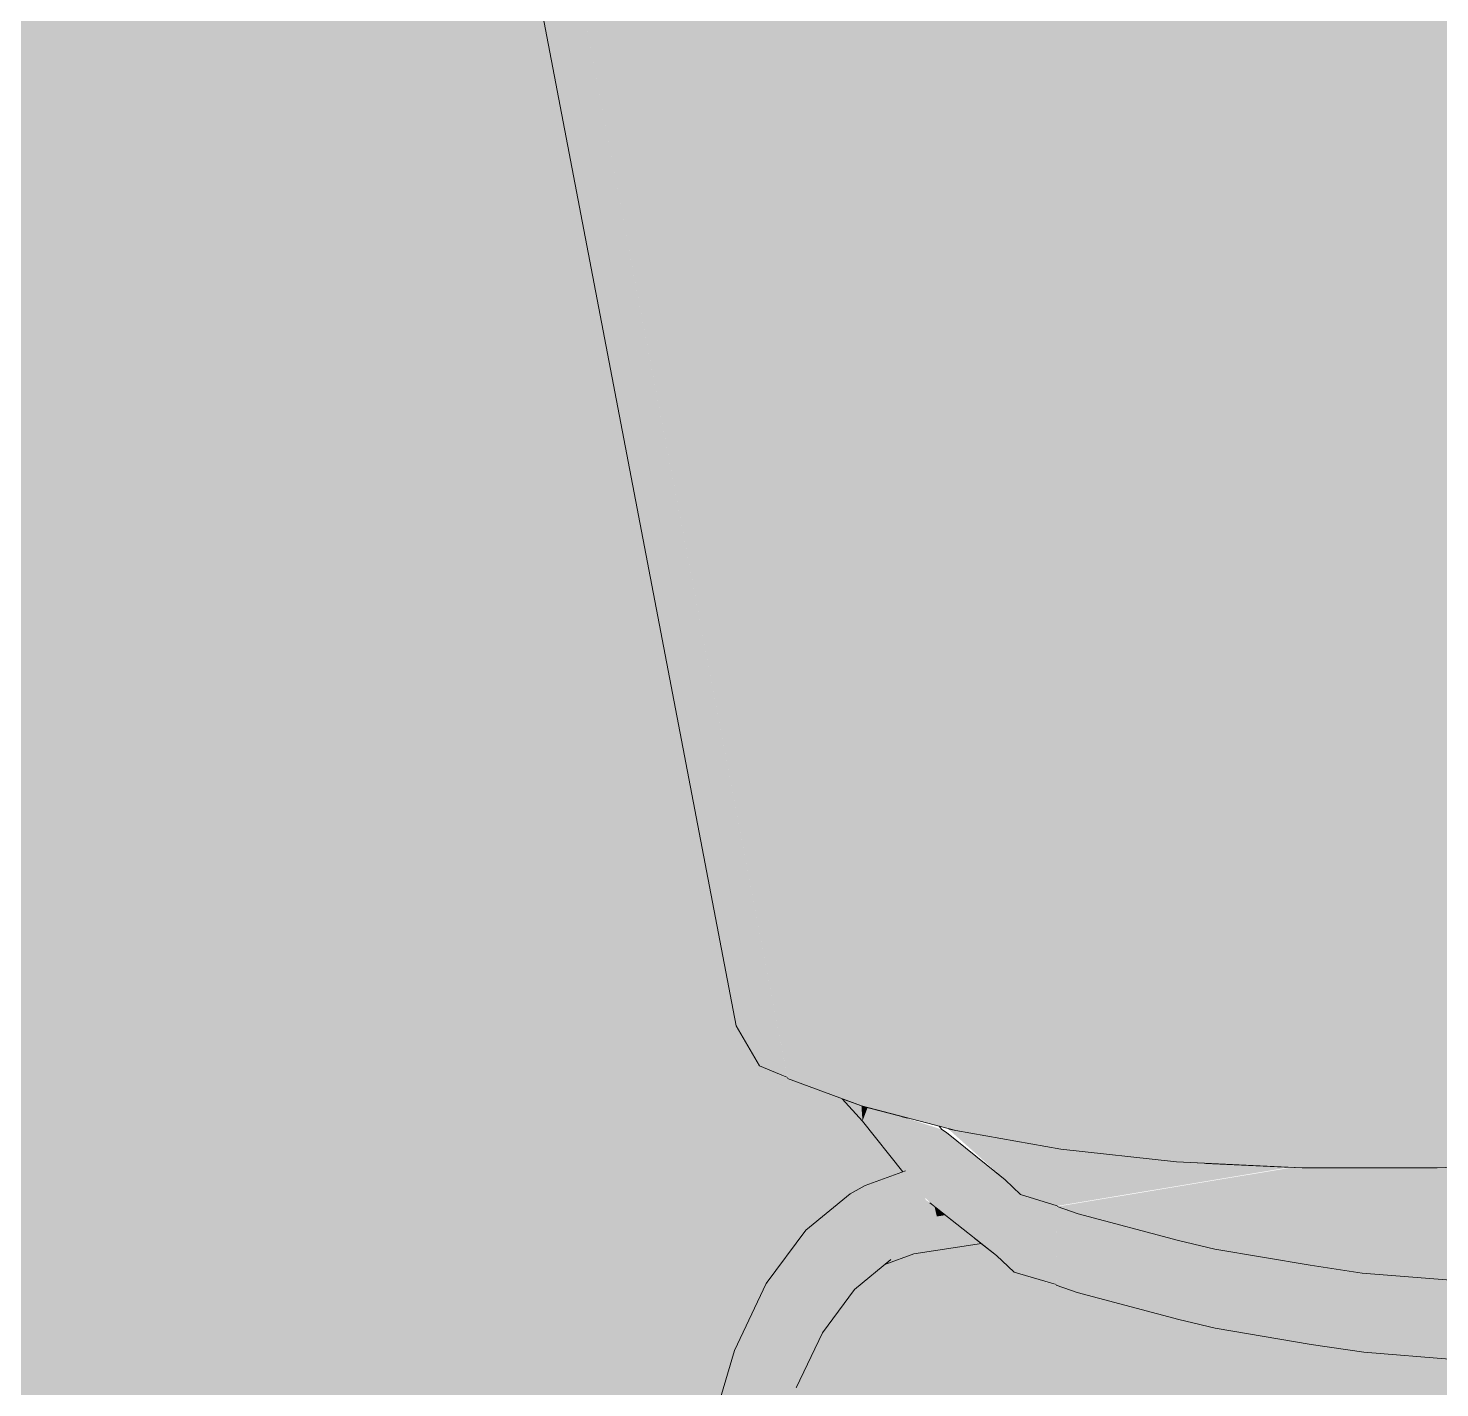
# Model space of a CAD drawing. Header units: centimetres. Extents: x -4381 to 5639, y -3920 to 4826.
# Drawn here: x 72.8446 to 73.0563, y 10.9869 to 11.1908 of the extents above; entities that cross this region are included whole.
import ezdxf
from ezdxf.xclip import XClip

# ---------------------------------------------------------------- set-up
doc = ezdxf.new("R2010")
doc.units = ezdxf.units.CM
doc.header["$MEASUREMENT"] = 0
doc.header["$XCLIPFRAME"] = 0
doc.set_wipeout_variables(frame=1)
doc.linetypes.add('Wipeout_Contour', pattern=[100, 0, -100])
for name, color, linetype in [('01- MOBILIER', 7, 'Continuous'), ('Drawing & Figure', 7, 'Continuous'), ('Structural - Bearing', 7, 'Continuous')]:
    doc.layers.add(name, color=color, linetype=linetype)
for name, color, linetype, lineweight in [('01- MOBILIER_Pen_No__1', 7, 'Continuous', 5), ('01- MOBILIER_Pen_No__101', 252, 'Continuous', 5), ('01- MOBILIER_Pen_No__18', 9, 'Continuous', 5), ('01- MOBILIER_Pen_No__2', 8, 'Continuous', 5)]:
    doc.layers.add(name, color=color, linetype=linetype, lineweight=lineweight)
for name, color, linetype, lineweight, true_color in [('01- MOBILIER_Pen_No__102', 7, 'Continuous', 5, 0xcccccc), ('01- MOBILIER_Pen_No__186', 7, 'Continuous', 5, 0xe8e8e8), ('01- MOBILIER_Pen_No__62', 7, 'Continuous', 5, 0xaaaaaa), ('Structural - Bearing_Pen_No__112', 7, 'Continuous', 5, 0xd5aaaa)]:
    doc.layers.add(name, color=color, linetype=linetype, lineweight=lineweight, true_color=true_color)

# ---------------------------------------------------------------- blocks, each defined once
blk = doc.blocks.new('Drawing_10_10', base_point=(-363.09186, 10.61787))
at = {"color": 254, "linetype": 'Wipeout_Contour', "lineweight": 0, "ltscale": 295.197941}
blk.add_wipeout([(72.97015, 11.01721), (72.97289, 11.01483), (72.97878, 11.017), (72.97613, 11.0194)], dxfattribs=at).dxf.layer = '01- MOBILIER'
at = {"color": 254, "linetype": 'Wipeout_Contour', "lineweight": 0, "ltscale": 221.092209}
blk.add_wipeout([(72.99892, 11.01406), (73.00193, 11.00118), (73.00206, 11.01299)], dxfattribs=at).dxf.layer = '01- MOBILIER'
at = {"color": 254, "linetype": 'Wipeout_Contour', "lineweight": 0, "ltscale": 295.77377}
blk.add_wipeout([(72.98087, 11.01258), (72.97991, 11.00827), (72.98657, 11.00929), (72.98218, 11.01278)], dxfattribs=at).dxf.layer = '01- MOBILIER'
at = {"layer": '01- MOBILIER', "linetype": 'Continuous', "lineweight": 0, "ltscale": 10, "true_color": 0xffffff}
blk.add_hatch(color=7, dxfattribs=at).paths.add_polyline_path([(72.97015, 11.01721), (72.97289, 11.01483), (72.97878, 11.017), (72.97613, 11.0194)])
at = {"layer": '01- MOBILIER_Pen_No__101', "linetype": 'Continuous', "ltscale": 10}
blk.add_hatch(color=256, dxfattribs=at).paths.add_polyline_path([(72.99892, 11.01406), (73.00193, 11.00118), (73.00206, 11.01299)])
at = {"layer": '01- MOBILIER_Pen_No__62', "linetype": 'Continuous', "ltscale": 10}
blk.add_hatch(color=256, dxfattribs=at).paths.add_polyline_path([(72.98087, 11.01258), (72.97991, 11.00827), (72.98657, 11.00929), (72.98218, 11.01278)])
at = {"color": 254, "linetype": 'Wipeout_Contour', "lineweight": 0, "ltscale": 295.448098}
blk.add_wipeout([(72.9761, 11.3838), (72.9661, 11.38315), (73.03565, 11.01985), (73.04577, 11.01985)], dxfattribs=at).dxf.layer = '01- MOBILIER'
at = {"color": 254, "linetype": 'Wipeout_Contour', "lineweight": 0, "ltscale": 221.653692}
blk.add_wipeout([(72.98218, 11.01278), (72.98052, 11.0141), (72.98087, 11.01258)], dxfattribs=at).dxf.layer = '01- MOBILIER'
at = {"color": 254, "linetype": 'Wipeout_Contour', "lineweight": 0, "ltscale": 221.860793}
blk.add_wipeout([(72.99892, 11.01406), (72.99876, 11.00227), (73.00193, 11.00118)], dxfattribs=at).dxf.layer = '01- MOBILIER'
at = {"color": 254, "linetype": 'Wipeout_Contour', "lineweight": 0, "ltscale": 295.126557}
blk.add_wipeout([(72.97991, 11.00827), (72.97743, 11.00695), (72.98756, 11.00851), (72.98657, 11.00929)], dxfattribs=at).dxf.layer = '01- MOBILIER'
at = {"layer": '01- MOBILIER_Pen_No__101', "linetype": 'Continuous', "ltscale": 10}
for points in [[(72.9761, 11.3838), (72.9661, 11.38315), (73.03565, 11.01985), (73.04577, 11.01985)], [(72.99892, 11.01406), (72.99876, 11.00227), (73.00193, 11.00118)], [(72.97991, 11.00827), (72.97743, 11.00695), (72.98756, 11.00851), (72.98657, 11.00929)]]:
    blk.add_hatch(color=256, dxfattribs=at).paths.add_polyline_path(points)
at = {"layer": '01- MOBILIER_Pen_No__186', "linetype": 'Continuous', "ltscale": 10}
blk.add_hatch(color=256, dxfattribs=at).paths.add_polyline_path([(72.98218, 11.01278), (72.98052, 11.0141), (72.98087, 11.01258)])
at = {"color": 254, "linetype": 'Wipeout_Contour', "lineweight": 0, "ltscale": 369.771213}
blk.add_wipeout([(72.9661, 11.38315), (72.95001, 11.38285), (72.94757, 11.38245), (73.01681, 11.02079), (73.03565, 11.01985)], dxfattribs=at).dxf.layer = '01- MOBILIER'
at = {"color": 254, "linetype": 'Wipeout_Contour', "lineweight": 0, "ltscale": 295.281384}
blk.add_wipeout([(72.98087, 11.01258), (72.97449, 11.01023), (72.974, 11.0061), (72.97991, 11.00827)], dxfattribs=at).dxf.layer = '01- MOBILIER'
at = {"color": 254, "linetype": 'Wipeout_Contour', "lineweight": 0, "ltscale": 221.057212}
blk.add_wipeout([(73.00206, 11.01299), (73.01714, 10.99712), (73.01713, 11.00895)], dxfattribs=at).dxf.layer = '01- MOBILIER'
at = {"layer": '01- MOBILIER_Pen_No__101', "linetype": 'Continuous', "ltscale": 10}
for points in [[(72.9661, 11.38315), (72.95001, 11.38285), (72.94757, 11.38245), (73.01681, 11.02079), (73.03565, 11.01985)], [(73.00206, 11.01299), (73.01714, 10.99712), (73.01713, 11.00895)]]:
    blk.add_hatch(color=256, dxfattribs=at).paths.add_polyline_path(points)
at = {"layer": '01- MOBILIER_Pen_No__62', "linetype": 'Continuous', "ltscale": 10}
blk.add_hatch(color=256, dxfattribs=at).paths.add_polyline_path([(72.98087, 11.01258), (72.97449, 11.01023), (72.974, 11.0061), (72.97991, 11.00827)])
at = {"color": 254, "linetype": 'Wipeout_Contour', "lineweight": 0, "ltscale": 295.327971}
blk.add_wipeout([(72.94757, 11.38245), (72.93097, 11.38044), (72.99946, 11.02266), (73.01681, 11.02079)], dxfattribs=at).dxf.layer = '01- MOBILIER'
at = {"color": 254, "linetype": 'Wipeout_Contour', "lineweight": 0, "ltscale": 442.199701}
blk.add_wipeout([(72.97289, 11.01483), (72.97449, 11.01023), (72.98087, 11.01258), (72.98052, 11.0141), (72.97921, 11.01507), (72.97878, 11.017)], dxfattribs=at).dxf.layer = '01- MOBILIER'
at = {"color": 254, "linetype": 'Wipeout_Contour', "lineweight": 0, "ltscale": 221.947495}
blk.add_wipeout([(73.00206, 11.01299), (73.00193, 11.00118), (73.01714, 10.99712)], dxfattribs=at).dxf.layer = '01- MOBILIER'
at = {"color": 254, "linetype": 'Wipeout_Contour', "lineweight": 0, "ltscale": 295.410151}
blk.add_wipeout([(72.9731, 11.00536), (72.97743, 11.00695), (72.97991, 11.00827), (72.974, 11.0061)], dxfattribs=at).dxf.layer = '01- MOBILIER'
at = {"layer": '01- MOBILIER_Pen_No__101', "linetype": 'Continuous', "ltscale": 10}
for points in [[(73.00206, 11.01299), (73.00193, 11.00118), (73.01714, 10.99712)], [(72.9731, 11.00536), (72.97743, 11.00695), (72.97991, 11.00827), (72.974, 11.0061)]]:
    blk.add_hatch(color=256, dxfattribs=at).paths.add_polyline_path(points)
at = {"layer": '01- MOBILIER_Pen_No__186', "linetype": 'Continuous', "ltscale": 10}
blk.add_hatch(color=256, dxfattribs=at).paths.add_polyline_path([(72.97289, 11.01483), (72.97449, 11.01023), (72.98087, 11.01258), (72.98052, 11.0141), (72.97921, 11.01507), (72.97878, 11.017)])
at = {"layer": '01- MOBILIER_Pen_No__62', "linetype": 'Continuous', "ltscale": 10}
blk.add_hatch(color=256, dxfattribs=at).paths.add_polyline_path([(72.94757, 11.38245), (72.93097, 11.38044), (72.99946, 11.02266), (73.01681, 11.02079)])
at = {"color": 254, "linetype": 'Wipeout_Contour', "lineweight": 0, "ltscale": 369.517742}
blk.add_wipeout([(72.93097, 11.38044), (72.9276, 11.3802), (72.91634, 11.37732), (72.9837, 11.02545), (72.99946, 11.02266)], dxfattribs=at).dxf.layer = '01- MOBILIER'
at = {"color": 254, "linetype": 'Wipeout_Contour', "lineweight": 0, "ltscale": 295.243068}
blk.add_wipeout([(72.97449, 11.01023), (72.96843, 11.00528), (72.96855, 11.00164), (72.974, 11.0061)], dxfattribs=at).dxf.layer = '01- MOBILIER'
at = {"color": 254, "linetype": 'Wipeout_Contour', "lineweight": 0, "ltscale": 221.116329}
blk.add_wipeout([(73.01713, 11.00895), (73.02263, 10.99581), (73.02256, 11.00765)], dxfattribs=at).dxf.layer = '01- MOBILIER'
at = {"layer": '01- MOBILIER_Pen_No__101', "linetype": 'Continuous', "ltscale": 10}
blk.add_hatch(color=256, dxfattribs=at).paths.add_polyline_path([(73.01713, 11.00895), (73.02263, 10.99581), (73.02256, 11.00765)])
at = {"layer": '01- MOBILIER_Pen_No__62', "linetype": 'Continuous', "ltscale": 10}
for points in [[(72.93097, 11.38044), (72.9276, 11.3802), (72.91634, 11.37732), (72.9837, 11.02545), (72.99946, 11.02266)], [(72.97449, 11.01023), (72.96843, 11.00528), (72.96855, 11.00164), (72.974, 11.0061)]]:
    blk.add_hatch(color=256, dxfattribs=at).paths.add_polyline_path(points)
at = {"color": 254, "linetype": 'Wipeout_Contour', "lineweight": 0, "ltscale": 369.514311}
blk.add_wipeout([(72.91634, 11.37732), (72.90901, 11.37572), (72.9037, 11.37335), (72.96959, 11.02916), (72.9837, 11.02545)], dxfattribs=at).dxf.layer = '01- MOBILIER'
at = {"color": 254, "linetype": 'Wipeout_Contour', "lineweight": 0, "ltscale": 295.197986}
blk.add_wipeout([(72.96787, 11.01596), (72.96121, 11.01052), (72.96324, 11.01156), (72.97015, 11.01721)], dxfattribs=at).dxf.layer = '01- MOBILIER'
at = {"color": 254, "linetype": 'Wipeout_Contour', "lineweight": 0, "ltscale": 221.964891}
blk.add_wipeout([(73.01713, 11.00895), (73.01714, 10.99712), (73.02263, 10.99581)], dxfattribs=at).dxf.layer = '01- MOBILIER'
at = {"layer": '01- MOBILIER_Pen_No__101', "linetype": 'Continuous', "ltscale": 10}
blk.add_hatch(color=256, dxfattribs=at).paths.add_polyline_path([(73.01713, 11.00895), (73.01714, 10.99712), (73.02263, 10.99581)])
at = {"layer": '01- MOBILIER_Pen_No__62', "linetype": 'Continuous', "ltscale": 10}
for points in [[(72.91634, 11.37732), (72.90901, 11.37572), (72.9037, 11.37335), (72.96959, 11.02916), (72.9837, 11.02545)], [(72.96787, 11.01596), (72.96121, 11.01052), (72.96324, 11.01156), (72.97015, 11.01721)]]:
    blk.add_hatch(color=256, dxfattribs=at).paths.add_polyline_path(points)
at = {"color": 254, "linetype": 'Wipeout_Contour', "lineweight": 0, "ltscale": 295.172882}
blk.add_wipeout([(72.9037, 11.37335), (72.89419, 11.36923), (72.95851, 11.03328), (72.96959, 11.02916)], dxfattribs=at).dxf.layer = '01- MOBILIER'
at = {"color": 254, "linetype": 'Wipeout_Contour', "lineweight": 0, "ltscale": 295.157634}
blk.add_wipeout([(72.9756, 11.02758), (72.97851, 11.01725), (72.97915, 11.01537), (72.98162, 11.02562)], dxfattribs=at).dxf.layer = '01- MOBILIER'
at = {"color": 254, "linetype": 'Wipeout_Contour', "lineweight": 0, "ltscale": 295.153573}
blk.add_wipeout([(72.97015, 11.01721), (72.96324, 11.01156), (72.96624, 11.00939), (72.97289, 11.01483)], dxfattribs=at).dxf.layer = '01- MOBILIER'
at = {"color": 254, "linetype": 'Wipeout_Contour', "lineweight": 0, "ltscale": 221.14003}
blk.add_wipeout([(73.02256, 11.00765), (73.03702, 10.99339), (73.03683, 11.00525)], dxfattribs=at).dxf.layer = '01- MOBILIER'
at = {"layer": '01- MOBILIER_Pen_No__101', "linetype": 'Continuous', "ltscale": 10}
for points in [[(72.9756, 11.02758), (72.97851, 11.01725), (72.97915, 11.01537), (72.98162, 11.02562)], [(73.02256, 11.00765), (73.03702, 10.99339), (73.03683, 11.00525)]]:
    blk.add_hatch(color=256, dxfattribs=at).paths.add_polyline_path(points)
at = {"layer": '01- MOBILIER_Pen_No__186', "linetype": 'Continuous', "ltscale": 10}
blk.add_hatch(color=256, dxfattribs=at).paths.add_polyline_path([(72.97015, 11.01721), (72.96324, 11.01156), (72.96624, 11.00939), (72.97289, 11.01483)])
at = {"layer": '01- MOBILIER_Pen_No__62', "linetype": 'Continuous', "ltscale": 10}
blk.add_hatch(color=256, dxfattribs=at).paths.add_polyline_path([(72.9037, 11.37335), (72.89419, 11.36923), (72.95851, 11.03328), (72.96959, 11.02916)])
at = {"color": 254, "linetype": 'Wipeout_Contour', "lineweight": 0, "ltscale": 295.136336}
blk.add_wipeout([(72.8942, 11.36919), (72.89087, 11.36648), (72.9543, 11.03519), (72.95848, 11.03342)], dxfattribs=at).dxf.layer = '01- MOBILIER'
at = {"color": 254, "linetype": 'Wipeout_Contour', "lineweight": 0, "ltscale": 221.777541}
blk.add_wipeout([(72.96957, 11.02917), (72.96973, 11.02689), (72.9705, 11.02892)], dxfattribs=at).dxf.layer = '01- MOBILIER'
at = {"color": 254, "linetype": 'Wipeout_Contour', "lineweight": 0, "ltscale": 221.278791}
blk.add_wipeout([(72.98162, 11.02562), (72.97985, 11.01464), (72.9823, 11.02516)], dxfattribs=at).dxf.layer = '01- MOBILIER'
at = {"color": 254, "linetype": 'Wipeout_Contour', "lineweight": 0, "ltscale": 295.109755}
blk.add_wipeout([(72.97289, 11.01483), (72.96624, 11.00939), (72.96843, 11.00528), (72.97449, 11.01023)], dxfattribs=at).dxf.layer = '01- MOBILIER'
at = {"color": 254, "linetype": 'Wipeout_Contour', "lineweight": 0, "ltscale": 221.997481}
blk.add_wipeout([(73.02256, 11.00765), (73.02263, 10.99581), (73.03702, 10.99339)], dxfattribs=at).dxf.layer = '01- MOBILIER'
at = {"layer": '01- MOBILIER_Pen_No__101', "linetype": 'Continuous', "ltscale": 10}
for points in [[(72.96957, 11.02917), (72.96973, 11.02689), (72.9705, 11.02892)], [(72.98162, 11.02562), (72.97985, 11.01464), (72.9823, 11.02516)], [(73.02256, 11.00765), (73.02263, 10.99581), (73.03702, 10.99339)]]:
    blk.add_hatch(color=256, dxfattribs=at).paths.add_polyline_path(points)
at = {"layer": '01- MOBILIER_Pen_No__186', "linetype": 'Continuous', "ltscale": 10}
blk.add_hatch(color=256, dxfattribs=at).paths.add_polyline_path([(72.97289, 11.01483), (72.96624, 11.00939), (72.96843, 11.00528), (72.97449, 11.01023)])
at = {"layer": '01- MOBILIER_Pen_No__62', "linetype": 'Continuous', "ltscale": 10}
blk.add_hatch(color=256, dxfattribs=at).paths.add_polyline_path([(72.8942, 11.36919), (72.89087, 11.36648), (72.9543, 11.03519), (72.95848, 11.03342)])
at = {"color": 254, "linetype": 'Wipeout_Contour', "lineweight": 0, "ltscale": 295.140325}
blk.add_wipeout([(72.89087, 11.36648), (72.88919, 11.36315), (72.95081, 11.04115), (72.9543, 11.03519)], dxfattribs=at).dxf.layer = '01- MOBILIER'
at = {"color": 254, "linetype": 'Wipeout_Contour', "lineweight": 0, "ltscale": 220.981213}
blk.add_wipeout([(72.96957, 11.02917), (72.96668, 11.03024), (72.96973, 11.02689)], dxfattribs=at).dxf.layer = '01- MOBILIER'
at = {"color": 254, "linetype": 'Wipeout_Contour', "lineweight": 0, "ltscale": 295.059728}
blk.add_wipeout([(72.96843, 11.00528), (72.96307, 10.99803), (72.96372, 10.99511), (72.96855, 11.00164)], dxfattribs=at).dxf.layer = '01- MOBILIER'
at = {"color": 254, "linetype": 'Wipeout_Contour', "lineweight": 0, "ltscale": 221.199698}
blk.add_wipeout([(73.03683, 11.00525), (73.0449, 10.99223), (73.04464, 11.00409)], dxfattribs=at).dxf.layer = '01- MOBILIER'
at = {"layer": '01- MOBILIER_Pen_No__101', "linetype": 'Continuous', "ltscale": 10}
for points in [[(72.96957, 11.02917), (72.96668, 11.03024), (72.96973, 11.02689)], [(73.03683, 11.00525), (73.0449, 10.99223), (73.04464, 11.00409)]]:
    blk.add_hatch(color=256, dxfattribs=at).paths.add_polyline_path(points)
at = {"layer": '01- MOBILIER_Pen_No__18', "linetype": 'Continuous', "ltscale": 10}
blk.add_hatch(color=256, dxfattribs=at).paths.add_polyline_path([(72.96843, 11.00528), (72.96307, 10.99803), (72.96372, 10.99511), (72.96855, 11.00164)])
at = {"layer": '01- MOBILIER_Pen_No__62', "linetype": 'Continuous', "ltscale": 10}
blk.add_hatch(color=256, dxfattribs=at).paths.add_polyline_path([(72.89087, 11.36648), (72.88919, 11.36315), (72.95081, 11.04115), (72.9543, 11.03519)])
at = {"color": 254, "linetype": 'Wipeout_Contour', "lineweight": 0, "ltscale": 369.124204}
blk.add_wipeout([(72.9705, 11.02892), (72.96973, 11.02689), (72.9758, 11.01928), (72.97851, 11.01725), (72.9756, 11.02758)], dxfattribs=at).dxf.layer = '01- MOBILIER'
at = {"color": 254, "linetype": 'Wipeout_Contour', "lineweight": 0, "ltscale": 295.168943}
blk.add_wipeout([(72.96121, 11.01052), (72.95531, 11.00254), (72.95712, 11.00328), (72.96324, 11.01156)], dxfattribs=at).dxf.layer = '01- MOBILIER'
at = {"color": 254, "linetype": 'Wipeout_Contour', "lineweight": 0, "ltscale": 222.00212}
blk.add_wipeout([(73.03683, 11.00525), (73.03702, 10.99339), (73.0449, 10.99223)], dxfattribs=at).dxf.layer = '01- MOBILIER'
at = {"layer": '01- MOBILIER_Pen_No__101', "linetype": 'Continuous', "ltscale": 10}
for points in [[(72.9705, 11.02892), (72.96973, 11.02689), (72.9758, 11.01928), (72.97851, 11.01725), (72.9756, 11.02758)], [(72.96121, 11.01052), (72.95531, 11.00254), (72.95712, 11.00328), (72.96324, 11.01156)], [(73.03683, 11.00525), (73.03702, 10.99339), (73.0449, 10.99223)]]:
    blk.add_hatch(color=256, dxfattribs=at).paths.add_polyline_path(points)
at = {"color": 254, "linetype": 'Wipeout_Contour', "lineweight": 0, "ltscale": 221.578004}
blk.add_wipeout([(72.97915, 11.01537), (72.97985, 11.01464), (72.98162, 11.02562)], dxfattribs=at).dxf.layer = '01- MOBILIER'
at = {"color": 254, "linetype": 'Wipeout_Contour', "lineweight": 0, "ltscale": 295.125981}
blk.add_wipeout([(72.96324, 11.01156), (72.95712, 11.00328), (72.96034, 11.00141), (72.96624, 11.00939)], dxfattribs=at).dxf.layer = '01- MOBILIER'
at = {"color": 254, "linetype": 'Wipeout_Contour', "lineweight": 0, "ltscale": 221.22925}
blk.add_wipeout([(73.04464, 11.00409), (73.05832, 10.99114), (73.05795, 11.00301)], dxfattribs=at).dxf.layer = '01- MOBILIER'
at = {"layer": '01- MOBILIER_Pen_No__101', "linetype": 'Continuous', "ltscale": 10}
for points in [[(72.97915, 11.01537), (72.97985, 11.01464), (72.98162, 11.02562)], [(73.04464, 11.00409), (73.05832, 10.99114), (73.05795, 11.00301)]]:
    blk.add_hatch(color=256, dxfattribs=at).paths.add_polyline_path(points)
at = {"layer": '01- MOBILIER_Pen_No__186', "linetype": 'Continuous', "ltscale": 10}
blk.add_hatch(color=256, dxfattribs=at).paths.add_polyline_path([(72.96324, 11.01156), (72.95712, 11.00328), (72.96034, 11.00141), (72.96624, 11.00939)])
at = {"color": 254, "linetype": 'Wipeout_Contour', "lineweight": 0, "ltscale": 221.116708}
blk.add_wipeout([(72.9823, 11.02516), (72.9898, 11.00672), (72.99112, 11.01808)], dxfattribs=at).dxf.layer = '01- MOBILIER'
at = {"color": 254, "linetype": 'Wipeout_Contour', "lineweight": 0, "ltscale": 295.08791}
blk.add_wipeout([(72.96624, 11.00939), (72.96034, 11.00141), (72.96307, 10.99803), (72.96843, 11.00528)], dxfattribs=at).dxf.layer = '01- MOBILIER'
at = {"color": 254, "linetype": 'Wipeout_Contour', "lineweight": 0, "ltscale": 295.141544}
blk.add_wipeout([(72.95531, 11.00254), (72.95052, 10.99249), (72.95215, 10.99286), (72.95712, 11.00328)], dxfattribs=at).dxf.layer = '01- MOBILIER'
at = {"color": 254, "linetype": 'Wipeout_Contour', "lineweight": 0, "ltscale": 222.03459}
blk.add_wipeout([(73.04464, 11.00409), (73.0449, 10.99223), (73.05832, 10.99114)], dxfattribs=at).dxf.layer = '01- MOBILIER'
at = {"layer": '01- MOBILIER_Pen_No__101', "linetype": 'Continuous', "ltscale": 10}
for points in [[(72.9823, 11.02516), (72.9898, 11.00672), (72.99112, 11.01808)], [(72.95531, 11.00254), (72.95052, 10.99249), (72.95215, 10.99286), (72.95712, 11.00328)], [(73.04464, 11.00409), (73.0449, 10.99223), (73.05832, 10.99114)]]:
    blk.add_hatch(color=256, dxfattribs=at).paths.add_polyline_path(points)
at = {"layer": '01- MOBILIER_Pen_No__186', "linetype": 'Continuous', "ltscale": 10}
blk.add_hatch(color=256, dxfattribs=at).paths.add_polyline_path([(72.96624, 11.00939), (72.96034, 11.00141), (72.96307, 10.99803), (72.96843, 11.00528)])
at = {"color": 254, "linetype": 'Wipeout_Contour', "lineweight": 0, "ltscale": 443.514128}
blk.add_wipeout([(73.04464, 11.00409), (73.05795, 11.00301), (73.06823, 11.00232), (73.2014, 11.02447), (73.20232, 11.02516), (73.20608, 11.03095)], dxfattribs=at).dxf.layer = '01- MOBILIER'
at = {"color": 254, "linetype": 'Wipeout_Contour', "lineweight": 0, "ltscale": 221.674881}
blk.add_wipeout([(72.9823, 11.02516), (72.97985, 11.01464), (72.9898, 11.00672)], dxfattribs=at).dxf.layer = '01- MOBILIER'
at = {"color": 254, "linetype": 'Wipeout_Contour', "lineweight": 0, "ltscale": 221.429994}
blk.add_wipeout([(72.99112, 11.01808), (72.99247, 11.00424), (72.99344, 11.01586)], dxfattribs=at).dxf.layer = '01- MOBILIER'
at = {"color": 254, "linetype": 'Wipeout_Contour', "lineweight": 0, "ltscale": 295.046566}
blk.add_wipeout([(72.96307, 10.99803), (72.95871, 10.98889), (72.9598, 10.98689), (72.96372, 10.99511)], dxfattribs=at).dxf.layer = '01- MOBILIER'
at = {"layer": '01- MOBILIER_Pen_No__101', "linetype": 'Continuous', "ltscale": 10}
for points in [[(72.9823, 11.02516), (72.97985, 11.01464), (72.9898, 11.00672)], [(72.99112, 11.01808), (72.99247, 11.00424), (72.99344, 11.01586)]]:
    blk.add_hatch(color=256, dxfattribs=at).paths.add_polyline_path(points)
at = {"layer": '01- MOBILIER_Pen_No__18', "linetype": 'Continuous', "ltscale": 10}
blk.add_hatch(color=256, dxfattribs=at).paths.add_polyline_path([(72.96307, 10.99803), (72.95871, 10.98889), (72.9598, 10.98689), (72.96372, 10.99511)])
at = {"layer": '01- MOBILIER_Pen_No__186', "linetype": 'Continuous', "ltscale": 10}
blk.add_hatch(color=256, dxfattribs=at).paths.add_polyline_path([(73.04464, 11.00409), (73.05795, 11.00301), (73.06823, 11.00232), (73.2014, 11.02447), (73.20232, 11.02516), (73.20608, 11.03095)])
at = {"color": 254, "linetype": 'Wipeout_Contour', "lineweight": 0, "ltscale": 443.508616}
blk.add_wipeout([(73.21059, 11.03892), (73.02256, 11.00765), (73.03683, 11.00525), (73.04464, 11.00409), (73.20608, 11.03095), (73.20917, 11.03608)], dxfattribs=at).dxf.layer = '01- MOBILIER'
at = {"color": 254, "linetype": 'Wipeout_Contour', "lineweight": 0, "ltscale": 221.411543}
blk.add_wipeout([(72.99112, 11.01808), (72.9898, 11.00672), (72.99247, 11.00424)], dxfattribs=at).dxf.layer = '01- MOBILIER'
at = {"color": 254, "linetype": 'Wipeout_Contour', "lineweight": 0, "ltscale": 295.101443}
blk.add_wipeout([(72.95712, 11.00328), (72.95215, 10.99286), (72.95554, 10.99137), (72.96034, 11.00141)], dxfattribs=at).dxf.layer = '01- MOBILIER'
at = {"layer": '01- MOBILIER_Pen_No__101', "linetype": 'Continuous', "ltscale": 10}
blk.add_hatch(color=256, dxfattribs=at).paths.add_polyline_path([(72.99112, 11.01808), (72.9898, 11.00672), (72.99247, 11.00424)])
at = {"layer": '01- MOBILIER_Pen_No__102', "linetype": 'Continuous', "ltscale": 10}
blk.add_hatch(color=256, dxfattribs=at).paths.add_polyline_path([(72.95712, 11.00328), (72.95215, 10.99286), (72.95554, 10.99137), (72.96034, 11.00141)])
at = {"layer": '01- MOBILIER_Pen_No__186', "linetype": 'Continuous', "ltscale": 10}
blk.add_hatch(color=256, dxfattribs=at).paths.add_polyline_path([(73.21059, 11.03892), (73.02256, 11.00765), (73.03683, 11.00525), (73.04464, 11.00409), (73.20608, 11.03095), (73.20917, 11.03608)])
at = {"color": 254, "linetype": 'Wipeout_Contour', "lineweight": 0, "ltscale": 1182.070808}
blk.add_wipeout([(73.04333, 11.01985), (73.00206, 11.01299), (73.01713, 11.00895), (73.02256, 11.00765), (73.21059, 11.03892), (73.21158, 11.0409), (73.21216, 11.04329), (73.20899, 11.04369), (73.20229, 11.04115), (73.18157, 11.03519), (73.1719, 11.03335), (73.14885, 11.02916), (73.12403, 11.02545), (73.10019, 11.02266), (73.07744, 11.02079), (73.05589, 11.01985)], dxfattribs=at).dxf.layer = '01- MOBILIER'
at = {"color": 254, "linetype": 'Wipeout_Contour', "lineweight": 0, "ltscale": 295.070045}
blk.add_wipeout([(72.96034, 11.00141), (72.95554, 10.99137), (72.95871, 10.98889), (72.96307, 10.99803)], dxfattribs=at).dxf.layer = '01- MOBILIER'
at = {"color": 254, "linetype": 'Wipeout_Contour', "lineweight": 0, "ltscale": 295.112304}
blk.add_wipeout([(72.95052, 10.99249), (72.9472, 10.98124), (72.94873, 10.98128), (72.95215, 10.99286)], dxfattribs=at).dxf.layer = '01- MOBILIER'
at = {"layer": '01- MOBILIER_Pen_No__186', "linetype": 'Continuous', "ltscale": 10}
for points in [[(73.04333, 11.01985), (73.00206, 11.01299), (73.01713, 11.00895), (73.02256, 11.00765), (73.21059, 11.03892), (73.21158, 11.0409), (73.21216, 11.04329), (73.20899, 11.04369), (73.20229, 11.04115), (73.18157, 11.03519), (73.1719, 11.03335), (73.14885, 11.02916), (73.12403, 11.02545), (73.10019, 11.02266), (73.07744, 11.02079), (73.05589, 11.01985)], [(72.96034, 11.00141), (72.95554, 10.99137), (72.95871, 10.98889), (72.96307, 10.99803)]]:
    blk.add_hatch(color=256, dxfattribs=at).paths.add_polyline_path(points)
at = {"layer": '01- MOBILIER_Pen_No__2', "linetype": 'Continuous', "ltscale": 10}
blk.add_hatch(color=256, dxfattribs=at).paths.add_polyline_path([(72.95052, 10.99249), (72.9472, 10.98124), (72.94873, 10.98128), (72.95215, 10.99286)])
at = {"color": 254, "linetype": 'Wipeout_Contour', "lineweight": 0, "ltscale": 369.161251}
blk.add_wipeout([(73.03416, 11.01992), (72.99892, 11.01406), (73.00206, 11.01299), (73.04333, 11.01985), (73.03565, 11.01985)], dxfattribs=at).dxf.layer = '01- MOBILIER'
at = {"color": 254, "linetype": 'Wipeout_Contour', "lineweight": 0, "ltscale": 295.060882}
blk.add_wipeout([(72.95871, 10.98889), (72.95562, 10.97842), (72.95694, 10.9772), (72.9598, 10.98689)], dxfattribs=at).dxf.layer = '01- MOBILIER'
at = {"layer": '01- MOBILIER_Pen_No__18', "linetype": 'Continuous', "ltscale": 10}
blk.add_hatch(color=256, dxfattribs=at).paths.add_polyline_path([(72.95871, 10.98889), (72.95562, 10.97842), (72.95694, 10.9772), (72.9598, 10.98689)])
at = {"layer": '01- MOBILIER_Pen_No__186', "linetype": 'Continuous', "ltscale": 10}
blk.add_hatch(color=256, dxfattribs=at).paths.add_polyline_path([(73.03416, 11.01992), (72.99892, 11.01406), (73.00206, 11.01299), (73.04333, 11.01985), (73.03565, 11.01985)])
at = {"color": 254, "linetype": 'Wipeout_Contour', "lineweight": 0, "ltscale": 221.06244}
blk.add_wipeout([(72.99344, 11.01586), (72.99876, 11.00236), (72.99892, 11.01415)], dxfattribs=at).dxf.layer = '01- MOBILIER'
at = {"color": 254, "linetype": 'Wipeout_Contour', "lineweight": 0, "ltscale": 295.087707}
blk.add_wipeout([(72.95215, 10.99286), (72.94873, 10.98128), (72.95222, 10.98012), (72.95554, 10.99137)], dxfattribs=at).dxf.layer = '01- MOBILIER'
at = {"layer": '01- MOBILIER_Pen_No__101', "linetype": 'Continuous', "ltscale": 10}
blk.add_hatch(color=256, dxfattribs=at).paths.add_polyline_path([(72.99344, 11.01586), (72.99876, 11.00236), (72.99892, 11.01415)])
at = {"layer": '01- MOBILIER_Pen_No__18', "linetype": 'Continuous', "ltscale": 10}
blk.add_hatch(color=256, dxfattribs=at).paths.add_polyline_path([(72.95215, 10.99286), (72.94873, 10.98128), (72.95222, 10.98012), (72.95554, 10.99137)])
at = {"color": 254, "linetype": 'Wipeout_Contour', "lineweight": 0, "ltscale": 221.752142}
blk.add_wipeout([(72.99344, 11.01586), (72.99247, 11.00424), (72.99876, 11.00236)], dxfattribs=at).dxf.layer = '01- MOBILIER'
at = {"color": 254, "linetype": 'Wipeout_Contour', "lineweight": 0, "ltscale": 295.072834}
blk.add_wipeout([(72.95554, 10.99137), (72.95222, 10.98012), (72.95562, 10.97842), (72.95871, 10.98889)], dxfattribs=at).dxf.layer = '01- MOBILIER'
at = {"layer": '01- MOBILIER_Pen_No__101', "linetype": 'Continuous', "ltscale": 10}
blk.add_hatch(color=256, dxfattribs=at).paths.add_polyline_path([(72.99344, 11.01586), (72.99247, 11.00424), (72.99876, 11.00236)])
at = {"layer": '01- MOBILIER_Pen_No__186', "linetype": 'Continuous', "ltscale": 10}
blk.add_hatch(color=256, dxfattribs=at).paths.add_polyline_path([(72.95554, 10.99137), (72.95222, 10.98012), (72.95562, 10.97842), (72.95871, 10.98889)])
at = {"color": 254, "linetype": 'Wipeout_Contour', "lineweight": 0, "ltscale": 295.548336}
blk.add_wipeout([(72.99344, 11.01586), (72.99892, 11.01415), (73.03374, 11.01995), (73.02164, 11.02055)], dxfattribs=at).dxf.layer = '01- MOBILIER'
at = {"layer": '01- MOBILIER_Pen_No__186', "linetype": 'Continuous', "ltscale": 10}
blk.add_hatch(color=256, dxfattribs=at).paths.add_polyline_path([(72.99344, 11.01586), (72.99892, 11.01415), (73.03374, 11.01995), (73.02164, 11.02055)])
at = {"color": 254, "linetype": 'Wipeout_Contour', "lineweight": 0, "ltscale": 517.490151}
blk.add_wipeout([(72.98251, 11.02577), (72.99112, 11.01808), (72.99344, 11.01586), (73.02164, 11.02055), (73.01681, 11.02079), (72.99946, 11.02266), (72.9837, 11.02545)], dxfattribs=at).dxf.layer = '01- MOBILIER'
at = {"layer": '01- MOBILIER', "linetype": 'Continuous', "lineweight": 0, "ltscale": 10, "true_color": 0xffffff}
blk.add_hatch(color=7, dxfattribs=at).paths.add_polyline_path([(72.98251, 11.02577), (72.99112, 11.01808), (72.99344, 11.01586), (73.02164, 11.02055), (73.01681, 11.02079), (72.99946, 11.02266), (72.9837, 11.02545)])
at = {"color": 254, "linetype": 'Wipeout_Contour', "lineweight": 0, "ltscale": 295.485061}
blk.add_wipeout([(72.9761, 11.3838), (73.04577, 11.01985), (73.05589, 11.01985), (72.98634, 11.38315)], dxfattribs=at).dxf.layer = '01- MOBILIER'
at = {"layer": '01- MOBILIER_Pen_No__101', "linetype": 'Continuous', "ltscale": 10}
blk.add_hatch(color=256, dxfattribs=at).paths.add_polyline_path([(72.9761, 11.3838), (73.04577, 11.01985), (73.05589, 11.01985), (72.98634, 11.38315)])
at = {"color": 254, "linetype": 'Wipeout_Contour', "lineweight": 0, "ltscale": 369.801567}
blk.add_wipeout([(72.98634, 11.38315), (73.05589, 11.01985), (73.07744, 11.02079), (73.00821, 11.38245), (73.00521, 11.38285)], dxfattribs=at).dxf.layer = '01- MOBILIER'
at = {"layer": '01- MOBILIER_Pen_No__101', "linetype": 'Continuous', "ltscale": 10}
blk.add_hatch(color=256, dxfattribs=at).paths.add_polyline_path([(72.98634, 11.38315), (73.05589, 11.01985), (73.07744, 11.02079), (73.00821, 11.38245), (73.00521, 11.38285)])
at = {"color": 254, "linetype": 'Wipeout_Contour', "lineweight": 0, "ltscale": 295.630474}
blk.add_wipeout([(73.00821, 11.38245), (73.07744, 11.02079), (73.10019, 11.02266), (73.0317, 11.38044)], dxfattribs=at).dxf.layer = '01- MOBILIER'
at = {"layer": '01- MOBILIER_Pen_No__101', "linetype": 'Continuous', "ltscale": 10}
blk.add_hatch(color=256, dxfattribs=at).paths.add_polyline_path([(73.00821, 11.38245), (73.07744, 11.02079), (73.10019, 11.02266), (73.0317, 11.38044)])
at = {"color": 254, "linetype": 'Wipeout_Contour', "lineweight": 0, "ltscale": 370.151655}
blk.add_wipeout([(73.0317, 11.38044), (73.10019, 11.02266), (73.12403, 11.02545), (73.05667, 11.37732), (73.03722, 11.3802)], dxfattribs=at).dxf.layer = '01- MOBILIER'
at = {"color": 254, "linetype": 'Wipeout_Contour', "lineweight": 0, "ltscale": 3447.882258}
blk.add_wipeout([(73.16688, 13.71787), (71.16688, 13.71787), (71.16688, 11.51787), (71.66688, 11.51787), (71.66688, 13.61787), (72.66688, 13.61787), (72.66688, 10.74903), (72.78211, 10.77991), (72.7847, 10.78025), (72.90331, 10.78025), (72.9472, 10.98124), (72.95052, 10.99249), (72.95531, 11.00254), (72.96121, 11.01052), (72.96787, 11.01596), (72.97015, 11.01721), (72.9758, 11.01928), (72.96973, 11.02689), (72.96668, 11.03024), (72.95851, 11.03328), (72.9543, 11.03519), (72.95081, 11.04115), (72.88918, 11.3631), (72.89087, 11.36648), (72.8942, 11.36919), (72.90207, 11.37308), (72.91121, 11.37723), (72.91638, 11.37963), (72.92354, 11.38127), (72.93454, 11.3842), (72.93784, 11.38446), (72.95407, 11.38651), (72.95646, 11.38691), (72.9722, 11.38723), (72.98199, 11.38787), (72.99202, 11.38723), (73.01049, 11.38691), (73.01343, 11.38651), (73.03644, 11.38446), (73.04184, 11.3842), (73.06091, 11.38127), (73.07546, 11.37963), (73.08666, 11.37723), (73.11075, 11.37302), (73.12033, 11.37007), (73.13149, 11.36787), (73.16688, 11.36787)], dxfattribs=at).dxf.layer = 'Structural - Bearing'
at = {"layer": 'Structural - Bearing_Pen_No__112', "linetype": 'Continuous', "ltscale": 10}
blk.add_hatch(color=256, dxfattribs=at).paths.add_polyline_path([(73.16688, 13.71787), (71.16688, 13.71787), (71.16688, 11.51787), (71.66688, 11.51787), (71.66688, 13.61787), (72.66688, 13.61787), (72.66688, 10.74903), (72.78211, 10.77991), (72.7847, 10.78025), (72.90331, 10.78025), (72.9472, 10.98124), (72.95052, 10.99249), (72.95531, 11.00254), (72.96121, 11.01052), (72.96787, 11.01596), (72.97015, 11.01721), (72.9758, 11.01928), (72.96973, 11.02689), (72.96668, 11.03024), (72.95851, 11.03328), (72.9543, 11.03519), (72.95081, 11.04115), (72.88918, 11.3631), (72.89087, 11.36648), (72.8942, 11.36919), (72.90207, 11.37308), (72.91121, 11.37723), (72.91638, 11.37963), (72.92354, 11.38127), (72.93454, 11.3842), (72.93784, 11.38446), (72.95407, 11.38651), (72.95646, 11.38691), (72.9722, 11.38723), (72.98199, 11.38787), (72.99202, 11.38723), (73.01049, 11.38691), (73.01343, 11.38651), (73.03644, 11.38446), (73.04184, 11.3842), (73.06091, 11.38127), (73.07546, 11.37963), (73.08666, 11.37723), (73.11075, 11.37302), (73.12033, 11.37007), (73.13149, 11.36787), (73.16688, 11.36787)])
at = {"layer": '01- MOBILIER_Pen_No__1', "linetype": 'Continuous', "ltscale": 10}
for p, q in [((72.88918, 11.3631), (72.95081, 11.04115)), ((72.95081, 11.04115), (72.9543, 11.03519)), ((72.9543, 11.03519), (72.95848, 11.03342)), ((72.95851, 11.03328), (72.96959, 11.02916)), ((72.96668, 11.03024), (72.96973, 11.02689)), ((72.96959, 11.02916), (72.9837, 11.02545)), ((72.96973, 11.02689), (72.9758, 11.01928)), ((72.98123, 11.0261), (72.98162, 11.02562)), ((72.98162, 11.02562), (72.9823, 11.02516)), ((72.9823, 11.02516), (72.99112, 11.01808)), ((72.9837, 11.02545), (72.99946, 11.02266)), ((72.99946, 11.02266), (73.01681, 11.02079)), ((73.01681, 11.02079), (73.03565, 11.01985)), ((73.07744, 11.02079), (73.05589, 11.01985)), ((72.97618, 11.01942), (72.97015, 11.01721)), ((72.99112, 11.01808), (72.99344, 11.01586)), ((73.03565, 11.01985), (73.04577, 11.01985)), ((73.05589, 11.01985), (73.04577, 11.01985)), ((72.96787, 11.01596), (72.96121, 11.01052)), ((72.96787, 11.01596), (72.97015, 11.01721)), ((72.99344, 11.01586), (72.99892, 11.01415)), ((72.99892, 11.01406), (73.00206, 11.01299))]:
    blk.add_line(p, q, dxfattribs=at)
at = {"color": 254, "linetype": 'Wipeout_Contour', "lineweight": 0, "ltscale": 1921.026265}
blk.add_wipeout([(72.95694, 10.9772), (72.91393, 10.78025), (73.13842, 10.78025), (73.14224, 10.99338), (73.14217, 10.99497), (73.12986, 10.99339), (73.12064, 10.99223), (73.10483, 10.99114), (73.09393, 10.99044), (73.08095, 10.99039), (73.06868, 10.99044), (73.05832, 10.99114), (73.0449, 10.99223), (73.03702, 10.99339), (73.02263, 10.99581), (73.01714, 10.99712), (73.00193, 11.00118), (72.99876, 11.00227), (72.99247, 11.00424), (72.9898, 11.00672), (72.98756, 11.00851), (72.97743, 11.00695), (72.9731, 11.00536), (72.96855, 11.00164), (72.96372, 10.99511), (72.9598, 10.98689)], dxfattribs=at).dxf.layer = 'Structural - Bearing'
at = {"layer": 'Structural - Bearing_Pen_No__112', "linetype": 'Continuous', "ltscale": 10}
blk.add_hatch(color=256, dxfattribs=at).paths.add_polyline_path([(72.95694, 10.9772), (72.91393, 10.78025), (73.13842, 10.78025), (73.14224, 10.99338), (73.14217, 10.99497), (73.12986, 10.99339), (73.12064, 10.99223), (73.10483, 10.99114), (73.09393, 10.99044), (73.08095, 10.99039), (73.06868, 10.99044), (73.05832, 10.99114), (73.0449, 10.99223), (73.03702, 10.99339), (73.02263, 10.99581), (73.01714, 10.99712), (73.00193, 11.00118), (72.99876, 11.00227), (72.99247, 11.00424), (72.9898, 11.00672), (72.98756, 11.00851), (72.97743, 11.00695), (72.9731, 11.00536), (72.96855, 11.00164), (72.96372, 10.99511), (72.9598, 10.98689)])
at = {"layer": '01- MOBILIER_Pen_No__1', "linetype": 'Continuous', "ltscale": 10}
for p, q in [((72.97985, 11.01464), (72.9898, 11.00672)), ((73.00206, 11.01299), (73.01713, 11.00895)), ((72.96121, 11.01052), (72.95531, 11.00254)), ((72.98756, 11.00851), (72.97743, 11.00695)), ((73.01713, 11.00895), (73.02256, 11.00765)), ((73.02256, 11.00765), (73.03683, 11.00525)), ((72.974, 11.0061), (72.96855, 11.00164)), ((72.97743, 11.00695), (72.9731, 11.00536)), ((72.9898, 11.00672), (72.99247, 11.00424)), ((73.03683, 11.00525), (73.04464, 11.00409)), ((72.99247, 11.00424), (72.99876, 11.00236)), ((73.04464, 11.00409), (73.05795, 11.00301)), ((72.95531, 11.00254), (72.95052, 10.99249)), ((72.96855, 11.00164), (72.96372, 10.99511)), ((72.99876, 11.00227), (73.00193, 11.00118)), ((73.00193, 11.00118), (73.01714, 10.99712)), ((73.01714, 10.99712), (73.02263, 10.99581)), ((72.96372, 10.99511), (72.9598, 10.98689)), ((73.02263, 10.99581), (73.03702, 10.99339)), ((73.03702, 10.99339), (73.0449, 10.99223)), ((72.95052, 10.99249), (72.9472, 10.98124)), ((73.0449, 10.99223), (73.05832, 10.99114))]:
    blk.add_line(p, q, dxfattribs=at)

msp = doc.modelspace()

# ---------------------------------------------------------------- block references
at = {"layer": 'Drawing & Figure', "color": 151, "linetype": 'Continuous', "lineweight": 5, "ltscale": 10, "true_color": 0x80c2ff}
ref = msp.add_blockref('Drawing_10_10', (-363.09186, 10.61787), dxfattribs=at)
XClip(ref).set_block_clipping_path([(51.7463984619, 0.9963282177), (100.4426918859, 21.3288080632)])

doc.saveas('drawing.dxf')
